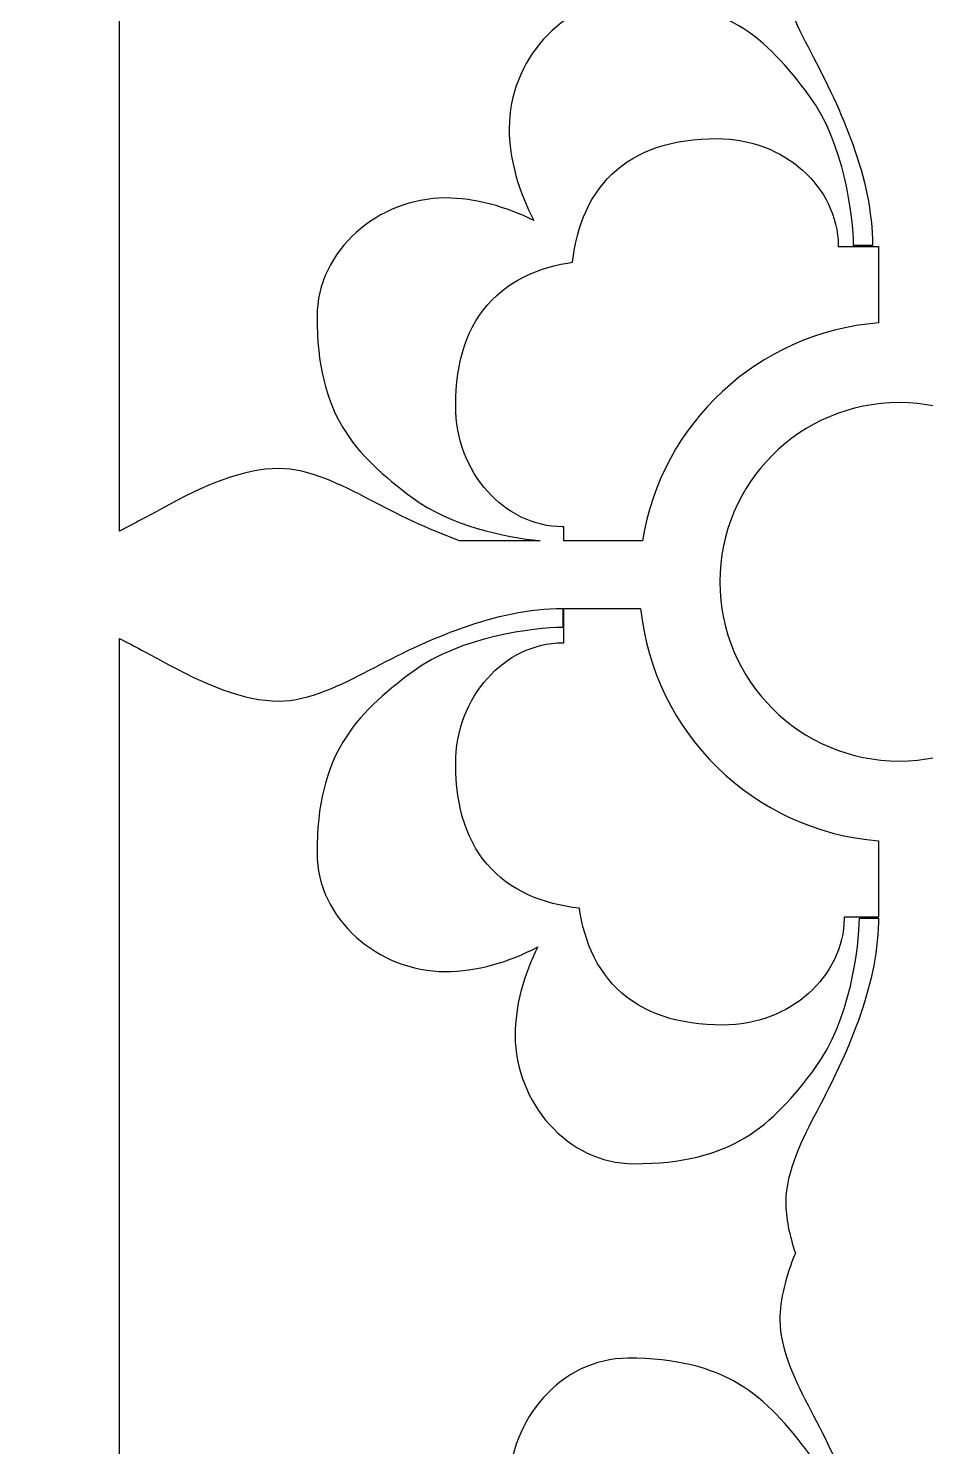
# Model space of a CAD drawing. Header units: centimetres. Extents: x 14.5 to 20.6, y -2.7 to 9.
# Drawn here: x 19.185 to 19.803, y -0.797 to 0.181 of the extents above; entities that cross this region are included whole.
import ezdxf

# ---------------------------------------------------------------- set-up
doc = ezdxf.new("R2010")
doc.units = ezdxf.units.CM
doc.header["$MEASUREMENT"] = 0
doc.layers.add('layer 1', color=7, linetype='Continuous')

msp = doc.modelspace()

# ---------------------------------------------------------------- linework, layer by layer
at = {"layer": 'layer 1', "color": 250, "lineweight": 30}
for points, knots in [([(14.53548, -2.70131), (14.53548, -2.70131), (14.53548, 9.00077), (14.53548, 9.00077), (14.53548, 9.00077), (14.53548, 9.00077), (20.59893, 9.00077), (20.59893, 9.00077), (20.59893, 9.00077), (20.59893, 9.00077), (20.59893, -2.70131), (20.59893, -2.70131), (20.59893, -2.70131), (20.59893, -2.70131), (14.53548, -2.70131), (14.53548, -2.70131)], [0, 0, 0, 0, 0.2, 0.2, 0.2, 0.2, 0.4, 0.4, 0.4, 0.4, 0.6, 0.6, 0.6, 0.6, 1, 1, 1, 1]), ([(19.24764, 0.69632), (19.24764, 0.69632), (19.24764, -0.16594), (19.24764, -0.16594), (19.24764, -0.16594), (19.25817, -0.16048), (19.268, -0.15523), (19.27659, -0.15057), (19.27659, -0.15057), (19.30602, -0.1342), (19.333, -0.12276), (19.35754, -0.12276), (19.35754, -0.12276), (19.37799, -0.12276), (19.40089, -0.1342), (19.4197, -0.14403), (19.4197, -0.14403), (19.43915, -0.15435), (19.46014, -0.16467), (19.48192, -0.17256), (19.48192, -0.17256), (19.48192, -0.17256), (19.53742, -0.17256), (19.53742, -0.17256), (19.53742, -0.17256), (19.51314, -0.17008), (19.47533, -0.16208), (19.44996, -0.1432), (19.44996, -0.1432), (19.40906, -0.11295), (19.38372, -0.08515), (19.38372, -0.01808), (19.38372, -0.01808), (19.38372, 0.02772), (19.42623, 0.0637), (19.47204, 0.0637), (19.47204, 0.0637), (19.49276, 0.0637), (19.51416, 0.05766), (19.53312, 0.04811), (19.53312, 0.04811), (19.52276, 0.06772), (19.51613, 0.09016), (19.51613, 0.11188), (19.51613, 0.11188), (19.51613, 0.15769), (19.55211, 0.2002), (19.59791, 0.2002), (19.59791, 0.2002), (19.66498, 0.2002), (19.69278, 0.17486), (19.72303, 0.13396), (19.72303, 0.13396), (19.74675, 0.10208), (19.7533, 0.05055), (19.7533, 0.03092), (19.7533, 0.03092), (19.7533, 0.03092), (19.76638, 0.03092), (19.76638, 0.03092), (19.76638, 0.03092), (19.76638, 0.07754), (19.74512, 0.12415), (19.72385, 0.16422), (19.72385, 0.16422), (19.71403, 0.18303), (19.70259, 0.20593), (19.70259, 0.22638), (19.70259, 0.22638), (19.70259, 0.24094), (19.70662, 0.25636), (19.71332, 0.27265), (19.71332, 0.27265), (19.7091, 0.28498), (19.70668, 0.2968), (19.70668, 0.3081), (19.70668, 0.3081), (19.70668, 0.32855), (19.71812, 0.35145), (19.72795, 0.37026), (19.72795, 0.37026), (19.74878, 0.40951), (19.7696, 0.45504), (19.77044, 0.50071), (19.77044, 0.50071), (19.77044, 0.50071), (19.77044, 0.50356), (19.77044, 0.50356), (19.77044, 0.50356), (19.77044, 0.50356), (19.75739, 0.50356), (19.75739, 0.50356), (19.75739, 0.50356), (19.75739, 0.48393), (19.75084, 0.4324), (19.72712, 0.40052), (19.72712, 0.40052), (19.69687, 0.35962), (19.66907, 0.33428), (19.602, 0.33428), (19.602, 0.33428), (19.5562, 0.33428), (19.52022, 0.37679), (19.52022, 0.4226), (19.52022, 0.4226), (19.52022, 0.44332), (19.52625, 0.46472), (19.53581, 0.48367), (19.53581, 0.48367), (19.5162, 0.47331), (19.49375, 0.46669), (19.47204, 0.46669), (19.47204, 0.46669), (19.42623, 0.46669), (19.38372, 0.50267), (19.38372, 0.54847), (19.38372, 0.54847), (19.38372, 0.61554), (19.40906, 0.64334), (19.44996, 0.67359), (19.44996, 0.67359), (19.48184, 0.69731), (19.53337, 0.70386), (19.553, 0.70386), (19.553, 0.70386), (19.553, 0.70386), (19.553, 0.71694), (19.553, 0.71694), (19.553, 0.71694), (19.50638, 0.71694), (19.45977, 0.69568), (19.4197, 0.67441), (19.4197, 0.67441), (19.40089, 0.66459), (19.37799, 0.65315), (19.35754, 0.65315), (19.35754, 0.65315), (19.333, 0.65315), (19.30602, 0.66459), (19.27659, 0.68096), (19.27659, 0.68096), (19.268, 0.68562), (19.25817, 0.69086), (19.24764, 0.69632)], [0, 0, 0, 0, 0.027027, 0.027027, 0.027027, 0.027027, 0.054054, 0.054054, 0.054054, 0.054054, 0.081081, 0.081081, 0.081081, 0.081081, 0.108108, 0.108108, 0.108108, 0.108108, 0.135135, 0.135135, 0.135135, 0.135135, 0.162162, 0.162162, 0.162162, 0.162162, 0.189189, 0.189189, 0.189189, 0.189189, 0.216216, 0.216216, 0.216216, 0.216216, 0.243243, 0.243243, 0.243243, 0.243243, 0.27027, 0.27027, 0.27027, 0.27027, 0.297297, 0.297297, 0.297297, 0.297297, 0.324324, 0.324324, 0.324324, 0.324324, 0.351351, 0.351351, 0.351351, 0.351351, 0.378378, 0.378378, 0.378378, 0.378378, 0.405405, 0.405405, 0.405405, 0.405405, 0.432432, 0.432432, 0.432432, 0.432432, 0.459459, 0.459459, 0.459459, 0.459459, 0.486486, 0.486486, 0.486486, 0.486486, 0.513514, 0.513514, 0.513514, 0.513514, 0.540541, 0.540541, 0.540541, 0.540541, 0.567568, 0.567568, 0.567568, 0.567568, 0.594595, 0.594595, 0.594595, 0.594595, 0.621622, 0.621622, 0.621622, 0.621622, 0.648649, 0.648649, 0.648649, 0.648649, 0.675676, 0.675676, 0.675676, 0.675676, 0.702703, 0.702703, 0.702703, 0.702703, 0.72973, 0.72973, 0.72973, 0.72973, 0.756757, 0.756757, 0.756757, 0.756757, 0.783784, 0.783784, 0.783784, 0.783784, 0.810811, 0.810811, 0.810811, 0.810811, 0.837838, 0.837838, 0.837838, 0.837838, 0.864865, 0.864865, 0.864865, 0.864865, 0.891892, 0.891892, 0.891892, 0.891892, 0.918919, 0.918919, 0.918919, 0.918919, 0.945946, 0.945946, 0.945946, 0.945946, 1, 1, 1, 1]), ([(19.55372, -0.17256), (19.55372, -0.17256), (19.60797, -0.17256), (19.60797, -0.17256), (19.60797, -0.17256), (19.62081, -0.09176), (19.68771, -0.02895), (19.77044, -0.02239), (19.77044, -0.02239), (19.77044, -0.02239), (19.77044, 0.0302), (19.77044, 0.0302), (19.77044, 0.0302), (19.77044, 0.0302), (19.74276, 0.0302), (19.74276, 0.0302), (19.74276, 0.0302), (19.74276, 0.0302), (19.74276, 0.0312), (19.74276, 0.0312), (19.74276, 0.0312), (19.74276, 0.0312), (19.74265, 0.03466), (19.74265, 0.03466), (19.74265, 0.03466), (19.74265, 0.03466), (19.74232, 0.03836), (19.74232, 0.03836), (19.74232, 0.03836), (19.74232, 0.03836), (19.74177, 0.04203), (19.74177, 0.04203), (19.74177, 0.04203), (19.74177, 0.04203), (19.74101, 0.04564), (19.74101, 0.04564), (19.74101, 0.04564), (19.74101, 0.04564), (19.74006, 0.0492), (19.74006, 0.0492), (19.74006, 0.0492), (19.74006, 0.0492), (19.73891, 0.05269), (19.73891, 0.05269), (19.73891, 0.05269), (19.73891, 0.05269), (19.73758, 0.0561), (19.73758, 0.0561), (19.73758, 0.0561), (19.73758, 0.0561), (19.73607, 0.05945), (19.73607, 0.05945), (19.73607, 0.05945), (19.73607, 0.05945), (19.73438, 0.06271), (19.73438, 0.06271), (19.73438, 0.06271), (19.73438, 0.06271), (19.73254, 0.06588), (19.73254, 0.06588), (19.73254, 0.06588), (19.73254, 0.06588), (19.73053, 0.06896), (19.73053, 0.06896), (19.73053, 0.06896), (19.73053, 0.06896), (19.72836, 0.07194), (19.72836, 0.07194), (19.72836, 0.07194), (19.72836, 0.07194), (19.72605, 0.07483), (19.72605, 0.07483), (19.72605, 0.07483), (19.72605, 0.07483), (19.72359, 0.07761), (19.72359, 0.07761), (19.72359, 0.07761), (19.72359, 0.07761), (19.72099, 0.08028), (19.72099, 0.08028), (19.72099, 0.08028), (19.72099, 0.08028), (19.71825, 0.08285), (19.71825, 0.08285), (19.71825, 0.08285), (19.71825, 0.08285), (19.71538, 0.08529), (19.71538, 0.08529), (19.71538, 0.08529), (19.71538, 0.08529), (19.71238, 0.08762), (19.71238, 0.08762), (19.71238, 0.08762), (19.71238, 0.08762), (19.70926, 0.08981), (19.70926, 0.08981), (19.70926, 0.08981), (19.70926, 0.08981), (19.70602, 0.09188), (19.70602, 0.09188), (19.70602, 0.09188), (19.70602, 0.09188), (19.70266, 0.09381), (19.70266, 0.09381), (19.70266, 0.09381), (19.70266, 0.09381), (19.69919, 0.0956), (19.69919, 0.0956), (19.69919, 0.0956), (19.69919, 0.0956), (19.6956, 0.09725), (19.6956, 0.09725), (19.6956, 0.09725), (19.6956, 0.09725), (19.69192, 0.09874), (19.69192, 0.09874), (19.69192, 0.09874), (19.69192, 0.09874), (19.68813, 0.10008), (19.68813, 0.10008), (19.68813, 0.10008), (19.68813, 0.10008), (19.68425, 0.10126), (19.68425, 0.10126), (19.68425, 0.10126), (19.68425, 0.10126), (19.68028, 0.10226), (19.68028, 0.10226), (19.68028, 0.10226), (19.68028, 0.10226), (19.67622, 0.1031), (19.67622, 0.1031), (19.67622, 0.1031), (19.67622, 0.1031), (19.67209, 0.10376), (19.67209, 0.10376), (19.67209, 0.10376), (19.67209, 0.10376), (19.66788, 0.10424), (19.66788, 0.10424), (19.66788, 0.10424), (19.66788, 0.10424), (19.6636, 0.10453), (19.6636, 0.10453), (19.6636, 0.10453), (19.6636, 0.10453), (19.65931, 0.10462), (19.65931, 0.10462), (19.65931, 0.10462), (19.65931, 0.10462), (19.65366, 0.10453), (19.65366, 0.10453), (19.65366, 0.10453), (19.65366, 0.10453), (19.64821, 0.10426), (19.64821, 0.10426), (19.64821, 0.10426), (19.64821, 0.10426), (19.6429, 0.1038), (19.6429, 0.1038), (19.6429, 0.1038), (19.6429, 0.1038), (19.63773, 0.10316), (19.63773, 0.10316), (19.63773, 0.10316), (19.63773, 0.10316), (19.63269, 0.10233), (19.63269, 0.10233), (19.63269, 0.10233), (19.63269, 0.10233), (19.62779, 0.10131), (19.62779, 0.10131), (19.62779, 0.10131), (19.62779, 0.10131), (19.62301, 0.10009), (19.62301, 0.10009), (19.62301, 0.10009), (19.62301, 0.10009), (19.61838, 0.09867), (19.61838, 0.09867), (19.61838, 0.09867), (19.61838, 0.09867), (19.61388, 0.09704), (19.61388, 0.09704), (19.61388, 0.09704), (19.61388, 0.09704), (19.60953, 0.09522), (19.60953, 0.09522), (19.60953, 0.09522), (19.60953, 0.09522), (19.60533, 0.09318), (19.60533, 0.09318), (19.60533, 0.09318), (19.60533, 0.09318), (19.60129, 0.09095), (19.60129, 0.09095), (19.60129, 0.09095), (19.60129, 0.09095), (19.59741, 0.08851), (19.59741, 0.08851), (19.59741, 0.08851), (19.59741, 0.08851), (19.5937, 0.08587), (19.5937, 0.08587), (19.5937, 0.08587), (19.5937, 0.08587), (19.59018, 0.08305), (19.59018, 0.08305), (19.59018, 0.08305), (19.59018, 0.08305), (19.58685, 0.08004), (19.58685, 0.08004), (19.58685, 0.08004), (19.58685, 0.08004), (19.5837, 0.07685), (19.5837, 0.07685), (19.5837, 0.07685), (19.5837, 0.07685), (19.58076, 0.0735), (19.58076, 0.0735), (19.58076, 0.0735), (19.58076, 0.0735), (19.57802, 0.06999), (19.57802, 0.06999), (19.57802, 0.06999), (19.57802, 0.06999), (19.57548, 0.06635), (19.57548, 0.06635), (19.57548, 0.06635), (19.57548, 0.06635), (19.57314, 0.06258), (19.57314, 0.06258), (19.57314, 0.06258), (19.57314, 0.06258), (19.57101, 0.0587), (19.57101, 0.0587), (19.57101, 0.0587), (19.57101, 0.0587), (19.56906, 0.0547), (19.56906, 0.0547), (19.56906, 0.0547), (19.56906, 0.0547), (19.56731, 0.05061), (19.56731, 0.05061), (19.56731, 0.05061), (19.56731, 0.05061), (19.56573, 0.04642), (19.56573, 0.04642), (19.56573, 0.04642), (19.56573, 0.04642), (19.56434, 0.04214), (19.56434, 0.04214), (19.56434, 0.04214), (19.56434, 0.04214), (19.56311, 0.03778), (19.56311, 0.03778), (19.56311, 0.03778), (19.56311, 0.03778), (19.56204, 0.03335), (19.56204, 0.03335), (19.56204, 0.03335), (19.56204, 0.03335), (19.56113, 0.02883), (19.56113, 0.02883), (19.56113, 0.02883), (19.56113, 0.02883), (19.56036, 0.02424), (19.56036, 0.02424), (19.56036, 0.02424), (19.56036, 0.02424), (19.55974, 0.01958), (19.55974, 0.01958), (19.55974, 0.01958), (19.55974, 0.01958), (19.55973, 0.01944), (19.55973, 0.01944), (19.55973, 0.01944), (19.55973, 0.01944), (19.55621, 0.01889), (19.55621, 0.01889), (19.55621, 0.01889), (19.55621, 0.01889), (19.55164, 0.01801), (19.55164, 0.01801), (19.55164, 0.01801), (19.55164, 0.01801), (19.54715, 0.01697), (19.54715, 0.01697), (19.54715, 0.01697), (19.54715, 0.01697), (19.54273, 0.01576), (19.54273, 0.01576), (19.54273, 0.01576), (19.54273, 0.01576), (19.5384, 0.01439), (19.5384, 0.01439), (19.5384, 0.01439), (19.5384, 0.01439), (19.53416, 0.01285), (19.53416, 0.01285), (19.53416, 0.01285), (19.53416, 0.01285), (19.53001, 0.01111), (19.53001, 0.01111), (19.53001, 0.01111), (19.53001, 0.01111), (19.52596, 0.00919), (19.52596, 0.00919), (19.52596, 0.00919), (19.52596, 0.00919), (19.52202, 0.00707), (19.52202, 0.00707), (19.52202, 0.00707), (19.52202, 0.00707), (19.5182, 0.00475), (19.5182, 0.00475), (19.5182, 0.00475), (19.5182, 0.00475), (19.5145, 0.00223), (19.5145, 0.00223), (19.5145, 0.00223), (19.5145, 0.00223), (19.51095, -0.0005), (19.51095, -0.0005), (19.51095, -0.0005), (19.51095, -0.0005), (19.50754, -0.00344), (19.50754, -0.00344), (19.50754, -0.00344), (19.50754, -0.00344), (19.50431, -0.00658), (19.50431, -0.00658), (19.50431, -0.00658), (19.50431, -0.00658), (19.50125, -0.00992), (19.50125, -0.00992), (19.50125, -0.00992), (19.50125, -0.00992), (19.49837, -0.01345), (19.49837, -0.01345), (19.49837, -0.01345), (19.49837, -0.01345), (19.49569, -0.01717), (19.49569, -0.01717), (19.49569, -0.01717), (19.49569, -0.01717), (19.49321, -0.02106), (19.49321, -0.02106), (19.49321, -0.02106), (19.49321, -0.02106), (19.49093, -0.02512), (19.49093, -0.02512), (19.49093, -0.02512), (19.49093, -0.02512), (19.48886, -0.02934), (19.48886, -0.02934), (19.48886, -0.02934), (19.48886, -0.02934), (19.487, -0.03372), (19.487, -0.03372), (19.487, -0.03372), (19.487, -0.03372), (19.48535, -0.03824), (19.48535, -0.03824), (19.48535, -0.03824), (19.48535, -0.03824), (19.48391, -0.04291), (19.48391, -0.04291), (19.48391, -0.04291), (19.48391, -0.04291), (19.48267, -0.04771), (19.48267, -0.04771), (19.48267, -0.04771), (19.48267, -0.04771), (19.48162, -0.05265), (19.48162, -0.05265), (19.48162, -0.05265), (19.48162, -0.05265), (19.48078, -0.05773), (19.48078, -0.05773), (19.48078, -0.05773), (19.48078, -0.05773), (19.48013, -0.06294), (19.48013, -0.06294), (19.48013, -0.06294), (19.48013, -0.06294), (19.47966, -0.06829), (19.47966, -0.06829), (19.47966, -0.06829), (19.47966, -0.06829), (19.47939, -0.07379), (19.47939, -0.07379), (19.47939, -0.07379), (19.47939, -0.07379), (19.4793, -0.07948), (19.4793, -0.07948), (19.4793, -0.07948), (19.4793, -0.07948), (19.47939, -0.08377), (19.47939, -0.08377), (19.47939, -0.08377), (19.47939, -0.08377), (19.47968, -0.08805), (19.47968, -0.08805), (19.47968, -0.08805), (19.47968, -0.08805), (19.48015, -0.09226), (19.48015, -0.09226), (19.48015, -0.09226), (19.48015, -0.09226), (19.48081, -0.09639), (19.48081, -0.09639), (19.48081, -0.09639), (19.48081, -0.09639), (19.48165, -0.10045), (19.48165, -0.10045), (19.48165, -0.10045), (19.48165, -0.10045), (19.48266, -0.10442), (19.48266, -0.10442), (19.48266, -0.10442), (19.48266, -0.10442), (19.48383, -0.10831), (19.48383, -0.10831), (19.48383, -0.10831), (19.48383, -0.10831), (19.48517, -0.11209), (19.48517, -0.11209), (19.48517, -0.11209), (19.48517, -0.11209), (19.48666, -0.11577), (19.48666, -0.11577), (19.48666, -0.11577), (19.48666, -0.11577), (19.48831, -0.11936), (19.48831, -0.11936), (19.48831, -0.11936), (19.48831, -0.11936), (19.4901, -0.12283), (19.4901, -0.12283), (19.4901, -0.12283), (19.4901, -0.12283), (19.49203, -0.12619), (19.49203, -0.12619), (19.49203, -0.12619), (19.49203, -0.12619), (19.4941, -0.12943), (19.4941, -0.12943), (19.4941, -0.12943), (19.4941, -0.12943), (19.4963, -0.13256), (19.4963, -0.13256), (19.4963, -0.13256), (19.4963, -0.13256), (19.49862, -0.13556), (19.49862, -0.13556), (19.49862, -0.13556), (19.49862, -0.13556), (19.50107, -0.13843), (19.50107, -0.13843), (19.50107, -0.13843), (19.50107, -0.13843), (19.50362, -0.14116), (19.50362, -0.14116), (19.50362, -0.14116), (19.50362, -0.14116), (19.5063, -0.14377), (19.5063, -0.14377), (19.5063, -0.14377), (19.5063, -0.14377), (19.50908, -0.14623), (19.50908, -0.14623), (19.50908, -0.14623), (19.50908, -0.14623), (19.51197, -0.14854), (19.51197, -0.14854), (19.51197, -0.14854), (19.51197, -0.14854), (19.51495, -0.15071), (19.51495, -0.15071), (19.51495, -0.15071), (19.51495, -0.15071), (19.51804, -0.15272), (19.51804, -0.15272), (19.51804, -0.15272), (19.51804, -0.15272), (19.52121, -0.15457), (19.52121, -0.15457), (19.52121, -0.15457), (19.52121, -0.15457), (19.52447, -0.15625), (19.52447, -0.15625), (19.52447, -0.15625), (19.52447, -0.15625), (19.5278, -0.15776), (19.5278, -0.15776), (19.5278, -0.15776), (19.5278, -0.15776), (19.53122, -0.15909), (19.53122, -0.15909), (19.53122, -0.15909), (19.53122, -0.15909), (19.53472, -0.16024), (19.53472, -0.16024), (19.53472, -0.16024), (19.53472, -0.16024), (19.53827, -0.1612), (19.53827, -0.1612), (19.53827, -0.1612), (19.53827, -0.1612), (19.54189, -0.16195), (19.54189, -0.16195), (19.54189, -0.16195), (19.54189, -0.16195), (19.54556, -0.1625), (19.54556, -0.1625), (19.54556, -0.1625), (19.54556, -0.1625), (19.54926, -0.16283), (19.54926, -0.16283), (19.54926, -0.16283), (19.54926, -0.16283), (19.55272, -0.16294), (19.55272, -0.16294), (19.55272, -0.16294), (19.55272, -0.16294), (19.55372, -0.16294), (19.55372, -0.16294), (19.55372, -0.16294), (19.55372, -0.16294), (19.55372, -0.17256), (19.55372, -0.17256)], [0, 0, 0, 0, 0.007463, 0.007463, 0.007463, 0.007463, 0.014925, 0.014925, 0.014925, 0.014925, 0.022388, 0.022388, 0.022388, 0.022388, 0.029851, 0.029851, 0.029851, 0.029851, 0.037313, 0.037313, 0.037313, 0.037313, 0.044776, 0.044776, 0.044776, 0.044776, 0.052239, 0.052239, 0.052239, 0.052239, 0.059701, 0.059701, 0.059701, 0.059701, 0.067164, 0.067164, 0.067164, 0.067164, 0.074627, 0.074627, 0.074627, 0.074627, 0.08209, 0.08209, 0.08209, 0.08209, 0.089552, 0.089552, 0.089552, 0.089552, 0.097015, 0.097015, 0.097015, 0.097015, 0.104478, 0.104478, 0.104478, 0.104478, 0.11194, 0.11194, 0.11194, 0.11194, 0.119403, 0.119403, 0.119403, 0.119403, 0.126866, 0.126866, 0.126866, 0.126866, 0.134328, 0.134328, 0.134328, 0.134328, 0.141791, 0.141791, 0.141791, 0.141791, 0.149254, 0.149254, 0.149254, 0.149254, 0.156716, 0.156716, 0.156716, 0.156716, 0.164179, 0.164179, 0.164179, 0.164179, 0.171642, 0.171642, 0.171642, 0.171642, 0.179104, 0.179104, 0.179104, 0.179104, 0.186567, 0.186567, 0.186567, 0.186567, 0.19403, 0.19403, 0.19403, 0.19403, 0.201493, 0.201493, 0.201493, 0.201493, 0.208955, 0.208955, 0.208955, 0.208955, 0.216418, 0.216418, 0.216418, 0.216418, 0.223881, 0.223881, 0.223881, 0.223881, 0.231343, 0.231343, 0.231343, 0.231343, 0.238806, 0.238806, 0.238806, 0.238806, 0.246269, 0.246269, 0.246269, 0.246269, 0.253731, 0.253731, 0.253731, 0.253731, 0.261194, 0.261194, 0.261194, 0.261194, 0.268657, 0.268657, 0.268657, 0.268657, 0.276119, 0.276119, 0.276119, 0.276119, 0.283582, 0.283582, 0.283582, 0.283582, 0.291045, 0.291045, 0.291045, 0.291045, 0.298507, 0.298507, 0.298507, 0.298507, 0.30597, 0.30597, 0.30597, 0.30597, 0.313433, 0.313433, 0.313433, 0.313433, 0.320896, 0.320896, 0.320896, 0.320896, 0.328358, 0.328358, 0.328358, 0.328358, 0.335821, 0.335821, 0.335821, 0.335821, 0.343284, 0.343284, 0.343284, 0.343284, 0.350746, 0.350746, 0.350746, 0.350746, 0.358209, 0.358209, 0.358209, 0.358209, 0.365672, 0.365672, 0.365672, 0.365672, 0.373134, 0.373134, 0.373134, 0.373134, 0.380597, 0.380597, 0.380597, 0.380597, 0.38806, 0.38806, 0.38806, 0.38806, 0.395522, 0.395522, 0.395522, 0.395522, 0.402985, 0.402985, 0.402985, 0.402985, 0.410448, 0.410448, 0.410448, 0.410448, 0.41791, 0.41791, 0.41791, 0.41791, 0.425373, 0.425373, 0.425373, 0.425373, 0.432836, 0.432836, 0.432836, 0.432836, 0.440299, 0.440299, 0.440299, 0.440299, 0.447761, 0.447761, 0.447761, 0.447761, 0.455224, 0.455224, 0.455224, 0.455224, 0.462687, 0.462687, 0.462687, 0.462687, 0.470149, 0.470149, 0.470149, 0.470149, 0.477612, 0.477612, 0.477612, 0.477612, 0.485075, 0.485075, 0.485075, 0.485075, 0.492537, 0.492537, 0.492537, 0.492537, 0.5, 0.5, 0.5, 0.5, 0.507463, 0.507463, 0.507463, 0.507463, 0.514925, 0.514925, 0.514925, 0.514925, 0.522388, 0.522388, 0.522388, 0.522388, 0.529851, 0.529851, 0.529851, 0.529851, 0.537313, 0.537313, 0.537313, 0.537313, 0.544776, 0.544776, 0.544776, 0.544776, 0.552239, 0.552239, 0.552239, 0.552239, 0.559701, 0.559701, 0.559701, 0.559701, 0.567164, 0.567164, 0.567164, 0.567164, 0.574627, 0.574627, 0.574627, 0.574627, 0.58209, 0.58209, 0.58209, 0.58209, 0.589552, 0.589552, 0.589552, 0.589552, 0.597015, 0.597015, 0.597015, 0.597015, 0.604478, 0.604478, 0.604478, 0.604478, 0.61194, 0.61194, 0.61194, 0.61194, 0.619403, 0.619403, 0.619403, 0.619403, 0.626866, 0.626866, 0.626866, 0.626866, 0.634328, 0.634328, 0.634328, 0.634328, 0.641791, 0.641791, 0.641791, 0.641791, 0.649254, 0.649254, 0.649254, 0.649254, 0.656716, 0.656716, 0.656716, 0.656716, 0.664179, 0.664179, 0.664179, 0.664179, 0.671642, 0.671642, 0.671642, 0.671642, 0.679104, 0.679104, 0.679104, 0.679104, 0.686567, 0.686567, 0.686567, 0.686567, 0.69403, 0.69403, 0.69403, 0.69403, 0.701493, 0.701493, 0.701493, 0.701493, 0.708955, 0.708955, 0.708955, 0.708955, 0.716418, 0.716418, 0.716418, 0.716418, 0.723881, 0.723881, 0.723881, 0.723881, 0.731343, 0.731343, 0.731343, 0.731343, 0.738806, 0.738806, 0.738806, 0.738806, 0.746269, 0.746269, 0.746269, 0.746269, 0.753731, 0.753731, 0.753731, 0.753731, 0.761194, 0.761194, 0.761194, 0.761194, 0.768657, 0.768657, 0.768657, 0.768657, 0.776119, 0.776119, 0.776119, 0.776119, 0.783582, 0.783582, 0.783582, 0.783582, 0.791045, 0.791045, 0.791045, 0.791045, 0.798507, 0.798507, 0.798507, 0.798507, 0.80597, 0.80597, 0.80597, 0.80597, 0.813433, 0.813433, 0.813433, 0.813433, 0.820896, 0.820896, 0.820896, 0.820896, 0.828358, 0.828358, 0.828358, 0.828358, 0.835821, 0.835821, 0.835821, 0.835821, 0.843284, 0.843284, 0.843284, 0.843284, 0.850746, 0.850746, 0.850746, 0.850746, 0.858209, 0.858209, 0.858209, 0.858209, 0.865672, 0.865672, 0.865672, 0.865672, 0.873134, 0.873134, 0.873134, 0.873134, 0.880597, 0.880597, 0.880597, 0.880597, 0.88806, 0.88806, 0.88806, 0.88806, 0.895522, 0.895522, 0.895522, 0.895522, 0.902985, 0.902985, 0.902985, 0.902985, 0.910448, 0.910448, 0.910448, 0.910448, 0.91791, 0.91791, 0.91791, 0.91791, 0.925373, 0.925373, 0.925373, 0.925373, 0.932836, 0.932836, 0.932836, 0.932836, 0.940299, 0.940299, 0.940299, 0.940299, 0.947761, 0.947761, 0.947761, 0.947761, 0.955224, 0.955224, 0.955224, 0.955224, 0.962687, 0.962687, 0.962687, 0.962687, 0.970149, 0.970149, 0.970149, 0.970149, 0.977612, 0.977612, 0.977612, 0.977612, 0.985075, 0.985075, 0.985075, 0.985075, 1, 1, 1, 1]), ([(19.66127, -0.20087), (19.66127, -0.13266), (19.71658, -0.07736), (19.78478, -0.07736), (19.78478, -0.07736), (19.85298, -0.07736), (19.90829, -0.13266), (19.90829, -0.20087), (19.90829, -0.20087), (19.90829, -0.26907), (19.85298, -0.32438), (19.78478, -0.32438), (19.78478, -0.32438), (19.71658, -0.32438), (19.66127, -0.26907), (19.66127, -0.20087)], [0, 0, 0, 0, 0.2, 0.2, 0.2, 0.2, 0.4, 0.4, 0.4, 0.4, 0.6, 0.6, 0.6, 0.6, 1, 1, 1, 1]), ([(19.24764, -0.23989), (19.24764, -0.23989), (19.24764, -1.10215), (19.24764, -1.10215), (19.24764, -1.10215), (19.25817, -1.09669), (19.268, -1.09144), (19.27659, -1.08678), (19.27659, -1.08678), (19.30602, -1.07041), (19.333, -1.05897), (19.35754, -1.05897), (19.35754, -1.05897), (19.37799, -1.05897), (19.40089, -1.07041), (19.4197, -1.08024), (19.4197, -1.08024), (19.43915, -1.09056), (19.46014, -1.10088), (19.48192, -1.10877), (19.48192, -1.10877), (19.48192, -1.10877), (19.53742, -1.10877), (19.53742, -1.10877), (19.53742, -1.10877), (19.51314, -1.10629), (19.47533, -1.09829), (19.44996, -1.07941), (19.44996, -1.07941), (19.40906, -1.04916), (19.38372, -1.02136), (19.38372, -0.95429), (19.38372, -0.95429), (19.38372, -0.90849), (19.42623, -0.87251), (19.47204, -0.87251), (19.47204, -0.87251), (19.49276, -0.87251), (19.51416, -0.87854), (19.53312, -0.8881), (19.53312, -0.8881), (19.52276, -0.86849), (19.51613, -0.84604), (19.51613, -0.82433), (19.51613, -0.82433), (19.51613, -0.77852), (19.55211, -0.73601), (19.59791, -0.73601), (19.59791, -0.73601), (19.66498, -0.73601), (19.69278, -0.76135), (19.72303, -0.80225), (19.72303, -0.80225), (19.74675, -0.83413), (19.7533, -0.88566), (19.7533, -0.90529), (19.7533, -0.90529), (19.7533, -0.90529), (19.76638, -0.90529), (19.76638, -0.90529), (19.76638, -0.90529), (19.76638, -0.85867), (19.74512, -0.81206), (19.72385, -0.77199), (19.72385, -0.77199), (19.71403, -0.75318), (19.70259, -0.73028), (19.70259, -0.70983), (19.70259, -0.70983), (19.70259, -0.69527), (19.70662, -0.67984), (19.71332, -0.66356), (19.71332, -0.66356), (19.7091, -0.65122), (19.70668, -0.63941), (19.70668, -0.62811), (19.70668, -0.62811), (19.70668, -0.60766), (19.71812, -0.58476), (19.72795, -0.56595), (19.72795, -0.56595), (19.74878, -0.52669), (19.7696, -0.48117), (19.77044, -0.4355), (19.77044, -0.4355), (19.77044, -0.4355), (19.77044, -0.43265), (19.77044, -0.43265), (19.77044, -0.43265), (19.77044, -0.43265), (19.75739, -0.43265), (19.75739, -0.43265), (19.75739, -0.43265), (19.75739, -0.45228), (19.75084, -0.50381), (19.72712, -0.53569), (19.72712, -0.53569), (19.69687, -0.57659), (19.66907, -0.60193), (19.602, -0.60193), (19.602, -0.60193), (19.5562, -0.60193), (19.52022, -0.55942), (19.52022, -0.51361), (19.52022, -0.51361), (19.52022, -0.49288), (19.52625, -0.47149), (19.53581, -0.45253), (19.53581, -0.45253), (19.5162, -0.46289), (19.49375, -0.46951), (19.47204, -0.46951), (19.47204, -0.46951), (19.42623, -0.46951), (19.38372, -0.43354), (19.38372, -0.38774), (19.38372, -0.38774), (19.38372, -0.32067), (19.40906, -0.29287), (19.44996, -0.26261), (19.44996, -0.26261), (19.48184, -0.2389), (19.53337, -0.23235), (19.553, -0.23235), (19.553, -0.23235), (19.553, -0.23235), (19.553, -0.21926), (19.553, -0.21926), (19.553, -0.21926), (19.50638, -0.21926), (19.45977, -0.24053), (19.4197, -0.2618), (19.4197, -0.2618), (19.40089, -0.27161), (19.37799, -0.28306), (19.35754, -0.28306), (19.35754, -0.28306), (19.333, -0.28306), (19.30602, -0.27161), (19.27659, -0.25525), (19.27659, -0.25525), (19.268, -0.25059), (19.25817, -0.24535), (19.24764, -0.23989)], [0, 0, 0, 0, 0.027027, 0.027027, 0.027027, 0.027027, 0.054054, 0.054054, 0.054054, 0.054054, 0.081081, 0.081081, 0.081081, 0.081081, 0.108108, 0.108108, 0.108108, 0.108108, 0.135135, 0.135135, 0.135135, 0.135135, 0.162162, 0.162162, 0.162162, 0.162162, 0.189189, 0.189189, 0.189189, 0.189189, 0.216216, 0.216216, 0.216216, 0.216216, 0.243243, 0.243243, 0.243243, 0.243243, 0.27027, 0.27027, 0.27027, 0.27027, 0.297297, 0.297297, 0.297297, 0.297297, 0.324324, 0.324324, 0.324324, 0.324324, 0.351351, 0.351351, 0.351351, 0.351351, 0.378378, 0.378378, 0.378378, 0.378378, 0.405405, 0.405405, 0.405405, 0.405405, 0.432432, 0.432432, 0.432432, 0.432432, 0.459459, 0.459459, 0.459459, 0.459459, 0.486486, 0.486486, 0.486486, 0.486486, 0.513514, 0.513514, 0.513514, 0.513514, 0.540541, 0.540541, 0.540541, 0.540541, 0.567568, 0.567568, 0.567568, 0.567568, 0.594595, 0.594595, 0.594595, 0.594595, 0.621622, 0.621622, 0.621622, 0.621622, 0.648649, 0.648649, 0.648649, 0.648649, 0.675676, 0.675676, 0.675676, 0.675676, 0.702703, 0.702703, 0.702703, 0.702703, 0.72973, 0.72973, 0.72973, 0.72973, 0.756757, 0.756757, 0.756757, 0.756757, 0.783784, 0.783784, 0.783784, 0.783784, 0.810811, 0.810811, 0.810811, 0.810811, 0.837838, 0.837838, 0.837838, 0.837838, 0.864865, 0.864865, 0.864865, 0.864865, 0.891892, 0.891892, 0.891892, 0.891892, 0.918919, 0.918919, 0.918919, 0.918919, 0.945946, 0.945946, 0.945946, 0.945946, 1, 1, 1, 1]), ([(19.60667, -0.21926), (19.60667, -0.21926), (19.55372, -0.21926), (19.55372, -0.21926), (19.55372, -0.21926), (19.55372, -0.21926), (19.55372, -0.24289), (19.55372, -0.24289), (19.55372, -0.24289), (19.55372, -0.24289), (19.55271, -0.24289), (19.55271, -0.24289), (19.55271, -0.24289), (19.55271, -0.24289), (19.54926, -0.243), (19.54926, -0.243), (19.54926, -0.243), (19.54926, -0.243), (19.54555, -0.24333), (19.54555, -0.24333), (19.54555, -0.24333), (19.54555, -0.24333), (19.54189, -0.24388), (19.54189, -0.24388), (19.54189, -0.24388), (19.54189, -0.24388), (19.53827, -0.24463), (19.53827, -0.24463), (19.53827, -0.24463), (19.53827, -0.24463), (19.53472, -0.24559), (19.53472, -0.24559), (19.53472, -0.24559), (19.53472, -0.24559), (19.53123, -0.24674), (19.53123, -0.24674), (19.53123, -0.24674), (19.53123, -0.24674), (19.52781, -0.24807), (19.52781, -0.24807), (19.52781, -0.24807), (19.52781, -0.24807), (19.52447, -0.24958), (19.52447, -0.24958), (19.52447, -0.24958), (19.52447, -0.24958), (19.52121, -0.25126), (19.52121, -0.25126), (19.52121, -0.25126), (19.52121, -0.25126), (19.51804, -0.25311), (19.51804, -0.25311), (19.51804, -0.25311), (19.51804, -0.25311), (19.51496, -0.25512), (19.51496, -0.25512), (19.51496, -0.25512), (19.51496, -0.25512), (19.51197, -0.25728), (19.51197, -0.25728), (19.51197, -0.25728), (19.51197, -0.25728), (19.50908, -0.2596), (19.50908, -0.2596), (19.50908, -0.2596), (19.50908, -0.2596), (19.5063, -0.26206), (19.5063, -0.26206), (19.5063, -0.26206), (19.5063, -0.26206), (19.50363, -0.26466), (19.50363, -0.26466), (19.50363, -0.26466), (19.50363, -0.26466), (19.50107, -0.2674), (19.50107, -0.2674), (19.50107, -0.2674), (19.50107, -0.2674), (19.49862, -0.27027), (19.49862, -0.27027), (19.49862, -0.27027), (19.49862, -0.27027), (19.4963, -0.27326), (19.4963, -0.27326), (19.4963, -0.27326), (19.4963, -0.27326), (19.4941, -0.27639), (19.4941, -0.27639), (19.4941, -0.27639), (19.4941, -0.27639), (19.49203, -0.27963), (19.49203, -0.27963), (19.49203, -0.27963), (19.49203, -0.27963), (19.4901, -0.28299), (19.4901, -0.28299), (19.4901, -0.28299), (19.4901, -0.28299), (19.48831, -0.28647), (19.48831, -0.28647), (19.48831, -0.28647), (19.48831, -0.28647), (19.48666, -0.29005), (19.48666, -0.29005), (19.48666, -0.29005), (19.48666, -0.29005), (19.48517, -0.29373), (19.48517, -0.29373), (19.48517, -0.29373), (19.48517, -0.29373), (19.48383, -0.29751), (19.48383, -0.29751), (19.48383, -0.29751), (19.48383, -0.29751), (19.48266, -0.3014), (19.48266, -0.3014), (19.48266, -0.3014), (19.48266, -0.3014), (19.48165, -0.30537), (19.48165, -0.30537), (19.48165, -0.30537), (19.48165, -0.30537), (19.48081, -0.30943), (19.48081, -0.30943), (19.48081, -0.30943), (19.48081, -0.30943), (19.48015, -0.31356), (19.48015, -0.31356), (19.48015, -0.31356), (19.48015, -0.31356), (19.47968, -0.31777), (19.47968, -0.31777), (19.47968, -0.31777), (19.47968, -0.31777), (19.47939, -0.32205), (19.47939, -0.32205), (19.47939, -0.32205), (19.47939, -0.32205), (19.4793, -0.32634), (19.4793, -0.32634), (19.4793, -0.32634), (19.4793, -0.32634), (19.47939, -0.33199), (19.47939, -0.33199), (19.47939, -0.33199), (19.47939, -0.33199), (19.47966, -0.33743), (19.47966, -0.33743), (19.47966, -0.33743), (19.47966, -0.33743), (19.48011, -0.34274), (19.48011, -0.34274), (19.48011, -0.34274), (19.48011, -0.34274), (19.48075, -0.34792), (19.48075, -0.34792), (19.48075, -0.34792), (19.48075, -0.34792), (19.48158, -0.35296), (19.48158, -0.35296), (19.48158, -0.35296), (19.48158, -0.35296), (19.48261, -0.35786), (19.48261, -0.35786), (19.48261, -0.35786), (19.48261, -0.35786), (19.48383, -0.36263), (19.48383, -0.36263), (19.48383, -0.36263), (19.48383, -0.36263), (19.48525, -0.36727), (19.48525, -0.36727), (19.48525, -0.36727), (19.48525, -0.36727), (19.48687, -0.37176), (19.48687, -0.37176), (19.48687, -0.37176), (19.48687, -0.37176), (19.4887, -0.37611), (19.4887, -0.37611), (19.4887, -0.37611), (19.4887, -0.37611), (19.49073, -0.38032), (19.49073, -0.38032), (19.49073, -0.38032), (19.49073, -0.38032), (19.49296, -0.38436), (19.49296, -0.38436), (19.49296, -0.38436), (19.49296, -0.38436), (19.4954, -0.38824), (19.4954, -0.38824), (19.4954, -0.38824), (19.4954, -0.38824), (19.49804, -0.39194), (19.49804, -0.39194), (19.49804, -0.39194), (19.49804, -0.39194), (19.50087, -0.39547), (19.50087, -0.39547), (19.50087, -0.39547), (19.50087, -0.39547), (19.50388, -0.3988), (19.50388, -0.3988), (19.50388, -0.3988), (19.50388, -0.3988), (19.50706, -0.40194), (19.50706, -0.40194), (19.50706, -0.40194), (19.50706, -0.40194), (19.51042, -0.40489), (19.51042, -0.40489), (19.51042, -0.40489), (19.51042, -0.40489), (19.51392, -0.40763), (19.51392, -0.40763), (19.51392, -0.40763), (19.51392, -0.40763), (19.51756, -0.41016), (19.51756, -0.41016), (19.51756, -0.41016), (19.51756, -0.41016), (19.52133, -0.4125), (19.52133, -0.4125), (19.52133, -0.4125), (19.52133, -0.4125), (19.52522, -0.41464), (19.52522, -0.41464), (19.52522, -0.41464), (19.52522, -0.41464), (19.52921, -0.41658), (19.52921, -0.41658), (19.52921, -0.41658), (19.52921, -0.41658), (19.53331, -0.41834), (19.53331, -0.41834), (19.53331, -0.41834), (19.53331, -0.41834), (19.53749, -0.41991), (19.53749, -0.41991), (19.53749, -0.41991), (19.53749, -0.41991), (19.54177, -0.42131), (19.54177, -0.42131), (19.54177, -0.42131), (19.54177, -0.42131), (19.54613, -0.42254), (19.54613, -0.42254), (19.54613, -0.42254), (19.54613, -0.42254), (19.55057, -0.42361), (19.55057, -0.42361), (19.55057, -0.42361), (19.55057, -0.42361), (19.55508, -0.42452), (19.55508, -0.42452), (19.55508, -0.42452), (19.55508, -0.42452), (19.55967, -0.42528), (19.55967, -0.42528), (19.55967, -0.42528), (19.55967, -0.42528), (19.56433, -0.42591), (19.56433, -0.42591), (19.56433, -0.42591), (19.56433, -0.42591), (19.56447, -0.42592), (19.56447, -0.42592), (19.56447, -0.42592), (19.56447, -0.42592), (19.56502, -0.42943), (19.56502, -0.42943), (19.56502, -0.42943), (19.56502, -0.42943), (19.56591, -0.434), (19.56591, -0.434), (19.56591, -0.434), (19.56591, -0.434), (19.56694, -0.4385), (19.56694, -0.4385), (19.56694, -0.4385), (19.56694, -0.4385), (19.56815, -0.44291), (19.56815, -0.44291), (19.56815, -0.44291), (19.56815, -0.44291), (19.56952, -0.44724), (19.56952, -0.44724), (19.56952, -0.44724), (19.56952, -0.44724), (19.57107, -0.45149), (19.57107, -0.45149), (19.57107, -0.45149), (19.57107, -0.45149), (19.5728, -0.45564), (19.5728, -0.45564), (19.5728, -0.45564), (19.5728, -0.45564), (19.57472, -0.45969), (19.57472, -0.45969), (19.57472, -0.45969), (19.57472, -0.45969), (19.57684, -0.46363), (19.57684, -0.46363), (19.57684, -0.46363), (19.57684, -0.46363), (19.57916, -0.46745), (19.57916, -0.46745), (19.57916, -0.46745), (19.57916, -0.46745), (19.58168, -0.47115), (19.58168, -0.47115), (19.58168, -0.47115), (19.58168, -0.47115), (19.58442, -0.4747), (19.58442, -0.4747), (19.58442, -0.4747), (19.58442, -0.4747), (19.58736, -0.4781), (19.58736, -0.4781), (19.58736, -0.4781), (19.58736, -0.4781), (19.5905, -0.48134), (19.5905, -0.48134), (19.5905, -0.48134), (19.5905, -0.48134), (19.59383, -0.4844), (19.59383, -0.4844), (19.59383, -0.4844), (19.59383, -0.4844), (19.59736, -0.48728), (19.59736, -0.48728), (19.59736, -0.48728), (19.59736, -0.48728), (19.60108, -0.48996), (19.60108, -0.48996), (19.60108, -0.48996), (19.60108, -0.48996), (19.60497, -0.49244), (19.60497, -0.49244), (19.60497, -0.49244), (19.60497, -0.49244), (19.60903, -0.49472), (19.60903, -0.49472), (19.60903, -0.49472), (19.60903, -0.49472), (19.61326, -0.49678), (19.61326, -0.49678), (19.61326, -0.49678), (19.61326, -0.49678), (19.61763, -0.49864), (19.61763, -0.49864), (19.61763, -0.49864), (19.61763, -0.49864), (19.62216, -0.50029), (19.62216, -0.50029), (19.62216, -0.50029), (19.62216, -0.50029), (19.62682, -0.50174), (19.62682, -0.50174), (19.62682, -0.50174), (19.62682, -0.50174), (19.63162, -0.50298), (19.63162, -0.50298), (19.63162, -0.50298), (19.63162, -0.50298), (19.63657, -0.50402), (19.63657, -0.50402), (19.63657, -0.50402), (19.63657, -0.50402), (19.64164, -0.50487), (19.64164, -0.50487), (19.64164, -0.50487), (19.64164, -0.50487), (19.64685, -0.50552), (19.64685, -0.50552), (19.64685, -0.50552), (19.64685, -0.50552), (19.65221, -0.50599), (19.65221, -0.50599), (19.65221, -0.50599), (19.65221, -0.50599), (19.6577, -0.50626), (19.6577, -0.50626), (19.6577, -0.50626), (19.6577, -0.50626), (19.6634, -0.50635), (19.6634, -0.50635), (19.6634, -0.50635), (19.6634, -0.50635), (19.66768, -0.50626), (19.66768, -0.50626), (19.66768, -0.50626), (19.66768, -0.50626), (19.67196, -0.50597), (19.67196, -0.50597), (19.67196, -0.50597), (19.67196, -0.50597), (19.67617, -0.50549), (19.67617, -0.50549), (19.67617, -0.50549), (19.67617, -0.50549), (19.68031, -0.50483), (19.68031, -0.50483), (19.68031, -0.50483), (19.68031, -0.50483), (19.68436, -0.504), (19.68436, -0.504), (19.68436, -0.504), (19.68436, -0.504), (19.68834, -0.50299), (19.68834, -0.50299), (19.68834, -0.50299), (19.68834, -0.50299), (19.69222, -0.50181), (19.69222, -0.50181), (19.69222, -0.50181), (19.69222, -0.50181), (19.69601, -0.50048), (19.69601, -0.50048), (19.69601, -0.50048), (19.69601, -0.50048), (19.69969, -0.49898), (19.69969, -0.49898), (19.69969, -0.49898), (19.69969, -0.49898), (19.70327, -0.49734), (19.70327, -0.49734), (19.70327, -0.49734), (19.70327, -0.49734), (19.70674, -0.49555), (19.70674, -0.49555), (19.70674, -0.49555), (19.70674, -0.49555), (19.7101, -0.49362), (19.7101, -0.49362), (19.7101, -0.49362), (19.7101, -0.49362), (19.71335, -0.49155), (19.71335, -0.49155), (19.71335, -0.49155), (19.71335, -0.49155), (19.71647, -0.48935), (19.71647, -0.48935), (19.71647, -0.48935), (19.71647, -0.48935), (19.71947, -0.48703), (19.71947, -0.48703), (19.71947, -0.48703), (19.71947, -0.48703), (19.72234, -0.48458), (19.72234, -0.48458), (19.72234, -0.48458), (19.72234, -0.48458), (19.72508, -0.48202), (19.72508, -0.48202), (19.72508, -0.48202), (19.72508, -0.48202), (19.72768, -0.47935), (19.72768, -0.47935), (19.72768, -0.47935), (19.72768, -0.47935), (19.73014, -0.47657), (19.73014, -0.47657), (19.73014, -0.47657), (19.73014, -0.47657), (19.73246, -0.47368), (19.73246, -0.47368), (19.73246, -0.47368), (19.73246, -0.47368), (19.73462, -0.47069), (19.73462, -0.47069), (19.73462, -0.47069), (19.73462, -0.47069), (19.73663, -0.46761), (19.73663, -0.46761), (19.73663, -0.46761), (19.73663, -0.46761), (19.73848, -0.46444), (19.73848, -0.46444), (19.73848, -0.46444), (19.73848, -0.46444), (19.74017, -0.46118), (19.74017, -0.46118), (19.74017, -0.46118), (19.74017, -0.46118), (19.74168, -0.45784), (19.74168, -0.45784), (19.74168, -0.45784), (19.74168, -0.45784), (19.74301, -0.45442), (19.74301, -0.45442), (19.74301, -0.45442), (19.74301, -0.45442), (19.74415, -0.45093), (19.74415, -0.45093), (19.74415, -0.45093), (19.74415, -0.45093), (19.74511, -0.44737), (19.74511, -0.44737), (19.74511, -0.44737), (19.74511, -0.44737), (19.74587, -0.44376), (19.74587, -0.44376), (19.74587, -0.44376), (19.74587, -0.44376), (19.74641, -0.4401), (19.74641, -0.4401), (19.74641, -0.4401), (19.74641, -0.4401), (19.74675, -0.43639), (19.74675, -0.43639), (19.74675, -0.43639), (19.74675, -0.43639), (19.74685, -0.43293), (19.74685, -0.43293), (19.74685, -0.43293), (19.74685, -0.43293), (19.74685, -0.43193), (19.74685, -0.43193), (19.74685, -0.43193), (19.74685, -0.43193), (19.77044, -0.43193), (19.77044, -0.43193), (19.77044, -0.43193), (19.77044, -0.43193), (19.77044, -0.37934), (19.77044, -0.37934), (19.77044, -0.37934), (19.68436, -0.37252), (19.61541, -0.30479), (19.60667, -0.21926)], [0, 0, 0, 0, 0.007463, 0.007463, 0.007463, 0.007463, 0.014925, 0.014925, 0.014925, 0.014925, 0.022388, 0.022388, 0.022388, 0.022388, 0.029851, 0.029851, 0.029851, 0.029851, 0.037313, 0.037313, 0.037313, 0.037313, 0.044776, 0.044776, 0.044776, 0.044776, 0.052239, 0.052239, 0.052239, 0.052239, 0.059701, 0.059701, 0.059701, 0.059701, 0.067164, 0.067164, 0.067164, 0.067164, 0.074627, 0.074627, 0.074627, 0.074627, 0.08209, 0.08209, 0.08209, 0.08209, 0.089552, 0.089552, 0.089552, 0.089552, 0.097015, 0.097015, 0.097015, 0.097015, 0.104478, 0.104478, 0.104478, 0.104478, 0.11194, 0.11194, 0.11194, 0.11194, 0.119403, 0.119403, 0.119403, 0.119403, 0.126866, 0.126866, 0.126866, 0.126866, 0.134328, 0.134328, 0.134328, 0.134328, 0.141791, 0.141791, 0.141791, 0.141791, 0.149254, 0.149254, 0.149254, 0.149254, 0.156716, 0.156716, 0.156716, 0.156716, 0.164179, 0.164179, 0.164179, 0.164179, 0.171642, 0.171642, 0.171642, 0.171642, 0.179104, 0.179104, 0.179104, 0.179104, 0.186567, 0.186567, 0.186567, 0.186567, 0.19403, 0.19403, 0.19403, 0.19403, 0.201493, 0.201493, 0.201493, 0.201493, 0.208955, 0.208955, 0.208955, 0.208955, 0.216418, 0.216418, 0.216418, 0.216418, 0.223881, 0.223881, 0.223881, 0.223881, 0.231343, 0.231343, 0.231343, 0.231343, 0.238806, 0.238806, 0.238806, 0.238806, 0.246269, 0.246269, 0.246269, 0.246269, 0.253731, 0.253731, 0.253731, 0.253731, 0.261194, 0.261194, 0.261194, 0.261194, 0.268657, 0.268657, 0.268657, 0.268657, 0.276119, 0.276119, 0.276119, 0.276119, 0.283582, 0.283582, 0.283582, 0.283582, 0.291045, 0.291045, 0.291045, 0.291045, 0.298507, 0.298507, 0.298507, 0.298507, 0.30597, 0.30597, 0.30597, 0.30597, 0.313433, 0.313433, 0.313433, 0.313433, 0.320896, 0.320896, 0.320896, 0.320896, 0.328358, 0.328358, 0.328358, 0.328358, 0.335821, 0.335821, 0.335821, 0.335821, 0.343284, 0.343284, 0.343284, 0.343284, 0.350746, 0.350746, 0.350746, 0.350746, 0.358209, 0.358209, 0.358209, 0.358209, 0.365672, 0.365672, 0.365672, 0.365672, 0.373134, 0.373134, 0.373134, 0.373134, 0.380597, 0.380597, 0.380597, 0.380597, 0.38806, 0.38806, 0.38806, 0.38806, 0.395522, 0.395522, 0.395522, 0.395522, 0.402985, 0.402985, 0.402985, 0.402985, 0.410448, 0.410448, 0.410448, 0.410448, 0.41791, 0.41791, 0.41791, 0.41791, 0.425373, 0.425373, 0.425373, 0.425373, 0.432836, 0.432836, 0.432836, 0.432836, 0.440299, 0.440299, 0.440299, 0.440299, 0.447761, 0.447761, 0.447761, 0.447761, 0.455224, 0.455224, 0.455224, 0.455224, 0.462687, 0.462687, 0.462687, 0.462687, 0.470149, 0.470149, 0.470149, 0.470149, 0.477612, 0.477612, 0.477612, 0.477612, 0.485075, 0.485075, 0.485075, 0.485075, 0.492537, 0.492537, 0.492537, 0.492537, 0.5, 0.5, 0.5, 0.5, 0.507463, 0.507463, 0.507463, 0.507463, 0.514925, 0.514925, 0.514925, 0.514925, 0.522388, 0.522388, 0.522388, 0.522388, 0.529851, 0.529851, 0.529851, 0.529851, 0.537313, 0.537313, 0.537313, 0.537313, 0.544776, 0.544776, 0.544776, 0.544776, 0.552239, 0.552239, 0.552239, 0.552239, 0.559701, 0.559701, 0.559701, 0.559701, 0.567164, 0.567164, 0.567164, 0.567164, 0.574627, 0.574627, 0.574627, 0.574627, 0.58209, 0.58209, 0.58209, 0.58209, 0.589552, 0.589552, 0.589552, 0.589552, 0.597015, 0.597015, 0.597015, 0.597015, 0.604478, 0.604478, 0.604478, 0.604478, 0.61194, 0.61194, 0.61194, 0.61194, 0.619403, 0.619403, 0.619403, 0.619403, 0.626866, 0.626866, 0.626866, 0.626866, 0.634328, 0.634328, 0.634328, 0.634328, 0.641791, 0.641791, 0.641791, 0.641791, 0.649254, 0.649254, 0.649254, 0.649254, 0.656716, 0.656716, 0.656716, 0.656716, 0.664179, 0.664179, 0.664179, 0.664179, 0.671642, 0.671642, 0.671642, 0.671642, 0.679104, 0.679104, 0.679104, 0.679104, 0.686567, 0.686567, 0.686567, 0.686567, 0.69403, 0.69403, 0.69403, 0.69403, 0.701493, 0.701493, 0.701493, 0.701493, 0.708955, 0.708955, 0.708955, 0.708955, 0.716418, 0.716418, 0.716418, 0.716418, 0.723881, 0.723881, 0.723881, 0.723881, 0.731343, 0.731343, 0.731343, 0.731343, 0.738806, 0.738806, 0.738806, 0.738806, 0.746269, 0.746269, 0.746269, 0.746269, 0.753731, 0.753731, 0.753731, 0.753731, 0.761194, 0.761194, 0.761194, 0.761194, 0.768657, 0.768657, 0.768657, 0.768657, 0.776119, 0.776119, 0.776119, 0.776119, 0.783582, 0.783582, 0.783582, 0.783582, 0.791045, 0.791045, 0.791045, 0.791045, 0.798507, 0.798507, 0.798507, 0.798507, 0.80597, 0.80597, 0.80597, 0.80597, 0.813433, 0.813433, 0.813433, 0.813433, 0.820896, 0.820896, 0.820896, 0.820896, 0.828358, 0.828358, 0.828358, 0.828358, 0.835821, 0.835821, 0.835821, 0.835821, 0.843284, 0.843284, 0.843284, 0.843284, 0.850746, 0.850746, 0.850746, 0.850746, 0.858209, 0.858209, 0.858209, 0.858209, 0.865672, 0.865672, 0.865672, 0.865672, 0.873134, 0.873134, 0.873134, 0.873134, 0.880597, 0.880597, 0.880597, 0.880597, 0.88806, 0.88806, 0.88806, 0.88806, 0.895522, 0.895522, 0.895522, 0.895522, 0.902985, 0.902985, 0.902985, 0.902985, 0.910448, 0.910448, 0.910448, 0.910448, 0.91791, 0.91791, 0.91791, 0.91791, 0.925373, 0.925373, 0.925373, 0.925373, 0.932836, 0.932836, 0.932836, 0.932836, 0.940299, 0.940299, 0.940299, 0.940299, 0.947761, 0.947761, 0.947761, 0.947761, 0.955224, 0.955224, 0.955224, 0.955224, 0.962687, 0.962687, 0.962687, 0.962687, 0.970149, 0.970149, 0.970149, 0.970149, 0.977612, 0.977612, 0.977612, 0.977612, 0.985075, 0.985075, 0.985075, 0.985075, 1, 1, 1, 1])]:
    msp.add_open_spline(points, degree=3, knots=knots, dxfattribs=at)

doc.saveas('drawing.dxf')
